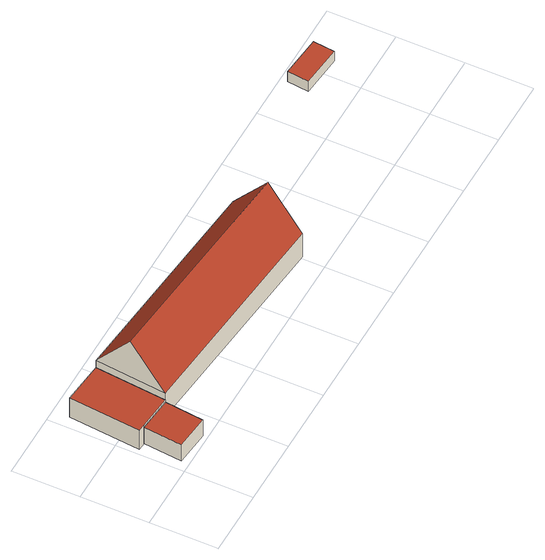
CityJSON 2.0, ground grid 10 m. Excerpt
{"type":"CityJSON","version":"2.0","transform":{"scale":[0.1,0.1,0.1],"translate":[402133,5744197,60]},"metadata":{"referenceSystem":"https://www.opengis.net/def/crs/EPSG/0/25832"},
"CityObjects":{
"building1":{"type":"Building","attributes":{"Gemeindeschluessel":"05558044","Geometrietyp2DReferenz":"3000","function":"31001_1310","roofType":"1000","measuredHeight":3.08},"geometry":[{"type":"Solid","lod":"2","boundaries":[[[[0,1,2,3]],[[4,5,1,0]],[[6,7,5,4]],[[3,2,7,6]],[[4,0,3,6]],[[1,5,7,2]]]],"semantics":{"surfaces":[{"type":"WallSurface"},{"type":"RoofSurface"},{"type":"GroundSurface"}],"values":[[0,0,0,0,1,2]]}}]},
"building2":{"type":"Building","attributes":{"Gemeindeschluessel":"05558044","Geometrietyp2DReferenz":"3000","function":"31001_2460","roofType":"1000","measuredHeight":3.59},"geometry":[{"type":"Solid","lod":"2","boundaries":[[[[8,9,10,11]],[[12,13,9,8]],[[14,15,13,12]],[[16,17,15,14]],[[11,10,17,16]],[[14,12,8,11,16]],[[9,13,15,17,10]]]],"semantics":{"surfaces":[{"type":"WallSurface"},{"type":"RoofSurface"},{"type":"GroundSurface"}],"values":[[0,0,0,0,0,1,2]]}}]},
"building3":{"type":"Building","attributes":{"Gemeindeschluessel":"05558044","Geometrietyp2DReferenz":"3000","function":"31001_1000","roofType":"3100","measuredHeight":11.16},"address":[{"country":"Germany","locality":"Senden","thoroughfareNumber":"67","thoroughfareName":"Kreuzbauerschaft"}],"geometry":[{"type":"Solid","lod":"2","boundaries":[[[[18,19,20,21]],[[22,23,19,18]],[[24,25,23,22]],[[21,20,25,24]],[[18,26,22]],[[24,27,21]],[[21,27,26,18]],[[22,26,27,24]],[[19,23,25,20]]]],"semantics":{"surfaces":[{"type":"WallSurface"},{"type":"RoofSurface"},{"type":"GroundSurface"}],"values":[[0,0,0,0,0,0,1,1,2]]}}]},
"building4":{"type":"Building","attributes":{"Gemeindeschluessel":"05558044","Geometrietyp2DReferenz":"3000","function":"31001_2700","roofType":"1000","measuredHeight":1.89},"geometry":[{"type":"Solid","lod":"2","boundaries":[[[[28,29,30,31]],[[32,33,29,28]],[[34,35,33,32]],[[31,30,35,34]],[[32,28,31,34]],[[29,33,35,30]]]],"semantics":{"surfaces":[{"type":"WallSurface"},{"type":"RoofSurface"},{"type":"GroundSurface"}],"values":[[0,0,0,0,1,2]]}}]}
},
"vertices":[
[18,68,43],[18,68,12],[13,11,12],[13,11,43],[70,63,43],[70,63,12],[64,6,43],[64,6,12],
[17,175,47],[17,175,11],[7,69,11],[7,69,47],[80,169,47],[80,169,11],[70,63,47],[70,63,11],[18,68,47],[18,68,11],
[408,137,60],[408,137,16],[80,169,16],[80,169,60],[398,31,60],[398,31,16],[70,63,60],[70,63,16],[403,84,128],[75,116,128],
[668,190,28],[668,190,9],[665,158,9],[665,158,28],[730,184,28],[730,184,9],[727,152,28],[727,152,9]
]}
